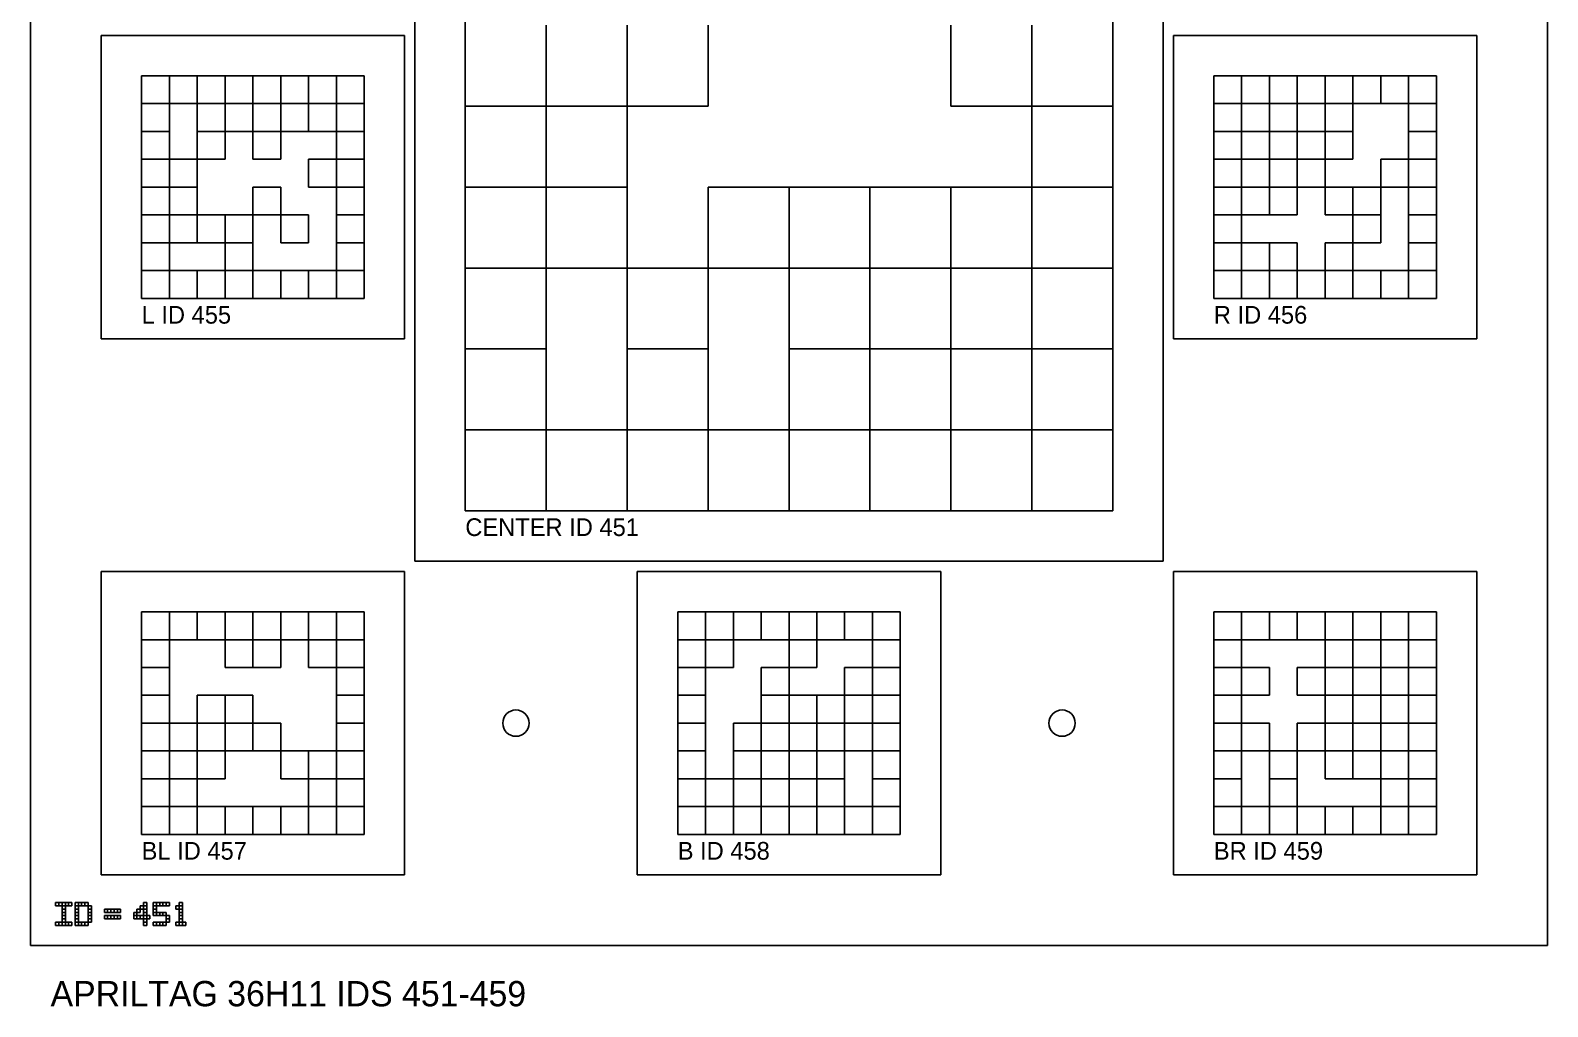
# Model space of a CAD drawing. Extents: x 0 to 1260, y -12 to 1580.
# Drawn here: x 960 to 1260, y -12.1 to 181 of the extents above; entities that cross this region are included whole.
import ezdxf

# ---------------------------------------------------------------- set-up
doc = ezdxf.new("R2010")
doc.units = 0
for name, color, linetype in [('BLACK_POCKET', 7, 'CONTINUOUS'), ('BOARD_TEXT', 7, 'CONTINUOUS'), ('CUT', 7, 'CONTINUOUS'), ('LABEL', 3, 'CONTINUOUS'), ('MOUNT_HOLE', 6, 'CONTINUOUS'), ('QUIET_ZONE', 5, 'CONTINUOUS'), ('TAG_BOUNDARY', 8, 'CONTINUOUS')]:
    doc.layers.add(name, color=color, linetype=linetype)

msp = doc.modelspace()

# ---------------------------------------------------------------- linework, layer by layer
at = {"layer": 'BLACK_POCKET'}
for p, q in [((1046, 182), (1046, 166)), ((1062, 166), (1062, 182)), ((1062, 182), (1062, 166)), ((1078, 166), (1078, 182)), ((1078, 182), (1078, 166)), ((1094, 166), (1094, 182)), ((1142, 182), (1142, 166)), ((1158, 166), (1158, 182)), ((1158, 182), (1158, 166)), ((1174, 166), (1174, 182)), ((987.5, 172), (982, 172)), ((982, 172), (982, 166.5)), ((987.5, 166.5), (987.5, 172)), ((993, 172), (987.5, 172)), ((987.5, 172), (987.5, 166.5)), ((993, 166.5), (993, 172)), ((998.5, 172), (993, 172)), ((993, 172), (993, 166.5)), ((998.5, 166.5), (998.5, 172)), ((1004, 172), (998.5, 172)), ((998.5, 172), (998.5, 166.5)), ((1004, 166.5), (1004, 172)), ((1009.5, 172), (1004, 172)), ((1004, 172), (1004, 166.5)), ((1009.5, 166.5), (1009.5, 172)), ((1015, 172), (1009.5, 172)), ((1009.5, 172), (1009.5, 166.5)), ((1015, 166.5), (1015, 172)), ((1020.5, 172), (1015, 172)), ((1015, 172), (1015, 166.5)), ((1020.5, 166.5), (1020.5, 172)), ((1026, 172), (1020.5, 172)), ((1020.5, 172), (1020.5, 166.5)), ((1026, 166.5), (1026, 172)), ((1199.5, 172), (1194, 172)), ((1194, 172), (1194, 166.5)), ((1199.5, 166.5), (1199.5, 172)), ((1205, 172), (1199.5, 172)), ((1199.5, 172), (1199.5, 166.5)), ((1205, 166.5), (1205, 172)), ((1210.5, 172), (1205, 172)), ((1205, 172), (1205, 166.5)), ((1210.5, 166.5), (1210.5, 172)), ((1216, 172), (1210.5, 172)), ((1210.5, 172), (1210.5, 166.5)), ((1216, 166.5), (1216, 172)), ((1221.5, 172), (1216, 172)), ((1216, 172), (1216, 166.5)), ((1221.5, 166.5), (1221.5, 172)), ((1227, 172), (1221.5, 172)), ((1221.5, 172), (1221.5, 166.5)), ((1227, 166.5), (1227, 172)), ((1232.5, 172), (1227, 172)), ((1227, 172), (1227, 166.5)), ((1232.5, 166.5), (1232.5, 172)), ((1238, 172), (1232.5, 172)), ((1232.5, 172), (1232.5, 166.5)), ((1238, 166.5), (1238, 172)), ((982, 166.5), (987.5, 166.5)), ((987.5, 166.5), (982, 166.5)), ((982, 166.5), (982, 161)), ((987.5, 166.5), (993, 166.5)), ((987.5, 161), (987.5, 166.5)), ((993, 166.5), (998.5, 166.5)), ((998.5, 166.5), (993, 166.5)), ((993, 166.5), (993, 161)), ((998.5, 166.5), (1004, 166.5)), ((998.5, 161), (998.5, 166.5)), ((1004, 166.5), (998.5, 166.5)), ((998.5, 166.5), (998.5, 161)), ((1004, 166.5), (1009.5, 166.5)), ((1004, 161), (1004, 166.5)), ((1009.5, 166.5), (1004, 166.5)), ((1004, 166.5), (1004, 161)), ((1009.5, 166.5), (1015, 166.5)), ((1009.5, 161), (1009.5, 166.5)), ((1015, 166.5), (1009.5, 166.5)), ((1009.5, 166.5), (1009.5, 161)), ((1015, 166.5), (1020.5, 166.5)), ((1015, 161), (1015, 166.5)), ((1020.5, 166.5), (1015, 166.5)), ((1015, 166.5), (1015, 161)), ((1020.5, 166.5), (1026, 166.5)), ((1020.5, 161), (1020.5, 166.5)), ((1026, 166.5), (1020.5, 166.5)), ((1020.5, 166.5), (1020.5, 161)), ((1026, 161), (1026, 166.5)), ((1046, 166), (1062, 166)), ((1062, 166), (1046, 166)), ((1046, 166), (1046, 150)), ((1062, 166), (1078, 166)), ((1062, 150), (1062, 166)), ((1078, 166), (1062, 166)), ((1062, 166), (1062, 150)), ((1078, 166), (1094, 166)), ((1078, 150), (1078, 166)), ((1142, 166), (1158, 166)), ((1158, 166), (1174, 166)), ((1174, 166), (1158, 166)), ((1158, 166), (1158, 150)), ((1174, 150), (1174, 166)), ((1194, 166.5), (1199.5, 166.5)), ((1199.5, 166.5), (1194, 166.5)), ((1194, 166.5), (1194, 161)), ((1199.5, 166.5), (1205, 166.5)), ((1199.5, 161), (1199.5, 166.5)), ((1205, 166.5), (1199.5, 166.5)), ((1199.5, 166.5), (1199.5, 161)), ((1205, 166.5), (1210.5, 166.5)), ((1205, 161), (1205, 166.5)), ((1210.5, 166.5), (1216, 166.5)), ((1216, 166.5), (1210.5, 166.5)), ((1210.5, 166.5), (1210.5, 161)), ((1216, 166.5), (1221.5, 166.5)), ((1216, 161), (1216, 166.5)), ((1221.5, 166.5), (1216, 166.5)), ((1216, 166.5), (1216, 161)), ((1221.5, 166.5), (1227, 166.5)), ((1221.5, 161), (1221.5, 166.5)), ((1227, 166.5), (1232.5, 166.5)), ((1232.5, 166.5), (1238, 166.5)), ((1238, 166.5), (1232.5, 166.5)), ((1232.5, 166.5), (1232.5, 161)), ((1238, 161), (1238, 166.5)), ((982, 161), (987.5, 161)), ((987.5, 161), (982, 161)), ((982, 161), (982, 155.5)), ((987.5, 155.5), (987.5, 161)), ((993, 161), (998.5, 161)), ((998.5, 161), (993, 161)), ((993, 161), (993, 155.5)), ((998.5, 161), (1004, 161)), ((998.5, 155.5), (998.5, 161)), ((1004, 161), (1009.5, 161)), ((1009.5, 161), (1004, 161)), ((1004, 161), (1004, 155.5)), ((1009.5, 161), (1015, 161)), ((1009.5, 155.5), (1009.5, 161)), ((1015, 161), (1020.5, 161)), ((1020.5, 161), (1026, 161)), ((1026, 161), (1020.5, 161)), ((1020.5, 161), (1020.5, 155.5)), ((1026, 155.5), (1026, 161)), ((1194, 161), (1199.5, 161)), ((1199.5, 161), (1194, 161)), ((1194, 161), (1194, 155.5)), ((1199.5, 161), (1205, 161)), ((1199.5, 155.5), (1199.5, 161)), ((1210.5, 161), (1205, 161)), ((1205, 161), (1205, 155.5)), ((1210.5, 161), (1216, 161)), ((1210.5, 155.5), (1210.5, 161)), ((1216, 161), (1221.5, 161)), ((1221.5, 161), (1216, 161)), ((1216, 161), (1216, 155.5)), ((1221.5, 155.5), (1221.5, 161)), ((1232.5, 161), (1238, 161)), ((1238, 161), (1232.5, 161)), ((1232.5, 161), (1232.5, 155.5)), ((1238, 155.5), (1238, 161)), ((982, 155.5), (987.5, 155.5)), ((987.5, 155.5), (982, 155.5)), ((982, 155.5), (982, 150)), ((987.5, 150), (987.5, 155.5)), ((993, 155.5), (987.5, 155.5)), ((987.5, 155.5), (987.5, 150)), ((993, 155.5), (998.5, 155.5)), ((993, 150), (993, 155.5)), ((1004, 155.5), (1009.5, 155.5)), ((1020.5, 155.5), (1015, 155.5)), ((1015, 155.5), (1015, 150)), ((1020.5, 155.5), (1026, 155.5)), ((1020.5, 150), (1020.5, 155.5)), ((1026, 155.5), (1020.5, 155.5)), ((1020.5, 155.5), (1020.5, 150)), ((1026, 150), (1026, 155.5)), ((1194, 155.5), (1199.5, 155.5)), ((1199.5, 155.5), (1194, 155.5)), ((1194, 155.5), (1194, 150)), ((1199.5, 150), (1199.5, 155.5)), ((1205, 155.5), (1199.5, 155.5)), ((1199.5, 155.5), (1199.5, 150)), ((1205, 155.5), (1210.5, 155.5)), ((1205, 150), (1205, 155.5)), ((1210.5, 155.5), (1205, 155.5)), ((1205, 155.5), (1205, 150)), ((1210.5, 150), (1210.5, 155.5)), ((1216, 155.5), (1210.5, 155.5)), ((1210.5, 155.5), (1210.5, 150)), ((1216, 155.5), (1221.5, 155.5)), ((1216, 150), (1216, 155.5)), ((1232.5, 155.5), (1227, 155.5)), ((1227, 155.5), (1227, 150)), ((1232.5, 155.5), (1238, 155.5)), ((1232.5, 150), (1232.5, 155.5)), ((1238, 155.5), (1232.5, 155.5)), ((1232.5, 155.5), (1232.5, 150)), ((1238, 150), (1238, 155.5)), ((982, 150), (987.5, 150)), ((987.5, 150), (982, 150)), ((982, 150), (982, 144.5)), ((987.5, 150), (993, 150)), ((987.5, 144.5), (987.5, 150)), ((993, 150), (987.5, 150)), ((987.5, 150), (987.5, 144.5)), ((993, 144.5), (993, 150)), ((1009.5, 150), (1004, 150)), ((1004, 150), (1004, 144.5)), ((1009.5, 144.5), (1009.5, 150)), ((1015, 150), (1020.5, 150)), ((1020.5, 150), (1026, 150)), ((1026, 150), (1020.5, 150)), ((1020.5, 150), (1020.5, 144.5)), ((1026, 144.5), (1026, 150)), ((1046, 150), (1062, 150)), ((1062, 150), (1046, 150)), ((1046, 150), (1046, 134)), ((1062, 150), (1078, 150)), ((1062, 134), (1062, 150)), ((1078, 150), (1062, 150)), ((1062, 150), (1062, 134)), ((1078, 134), (1078, 150)), ((1110, 150), (1094, 150)), ((1094, 150), (1094, 134)), ((1110, 134), (1110, 150)), ((1126, 150), (1110, 150)), ((1110, 150), (1110, 134)), ((1126, 134), (1126, 150)), ((1142, 150), (1126, 150)), ((1126, 150), (1126, 134)), ((1142, 134), (1142, 150)), ((1158, 150), (1142, 150)), ((1142, 150), (1142, 134)), ((1158, 150), (1174, 150)), ((1158, 134), (1158, 150)), ((1174, 150), (1158, 150)), ((1158, 150), (1158, 134)), ((1174, 134), (1174, 150)), ((1194, 150), (1199.5, 150)), ((1199.5, 150), (1194, 150)), ((1194, 150), (1194, 144.5)), ((1199.5, 150), (1205, 150)), ((1199.5, 144.5), (1199.5, 150)), ((1205, 150), (1199.5, 150)), ((1199.5, 150), (1199.5, 144.5)), ((1205, 150), (1210.5, 150)), ((1205, 144.5), (1205, 150)), ((1210.5, 150), (1205, 150)), ((1205, 150), (1205, 144.5)), ((1210.5, 150), (1216, 150)), ((1210.5, 144.5), (1210.5, 150)), ((1221.5, 150), (1216, 150)), ((1216, 150), (1216, 144.5)), ((1221.5, 144.5), (1221.5, 150)), ((1227, 150), (1221.5, 150)), ((1221.5, 150), (1221.5, 144.5)), ((1227, 150), (1232.5, 150)), ((1227, 144.5), (1227, 150)), ((1232.5, 150), (1238, 150)), ((1238, 150), (1232.5, 150)), ((1232.5, 150), (1232.5, 144.5)), ((1238, 144.5), (1238, 150)), ((982, 144.5), (987.5, 144.5)), ((987.5, 144.5), (982, 144.5)), ((982, 144.5), (982, 139)), ((987.5, 144.5), (993, 144.5)), ((987.5, 139), (987.5, 144.5)), ((993, 144.5), (987.5, 144.5)), ((987.5, 144.5), (987.5, 139)), ((993, 139), (993, 144.5)), ((998.5, 144.5), (993, 144.5)), ((993, 144.5), (993, 139)), ((998.5, 139), (998.5, 144.5)), ((1004, 144.5), (998.5, 144.5)), ((998.5, 144.5), (998.5, 139)), ((1004, 144.5), (1009.5, 144.5)), ((1004, 139), (1004, 144.5)), ((1015, 144.5), (1009.5, 144.5)), ((1009.5, 144.5), (1009.5, 139)), ((1015, 139), (1015, 144.5)), ((1020.5, 144.5), (1026, 144.5)), ((1026, 144.5), (1020.5, 144.5)), ((1020.5, 144.5), (1020.5, 139)), ((1026, 139), (1026, 144.5)), ((1194, 144.5), (1199.5, 144.5)), ((1199.5, 144.5), (1194, 144.5)), ((1194, 144.5), (1194, 139)), ((1199.5, 144.5), (1205, 144.5)), ((1199.5, 139), (1199.5, 144.5)), ((1205, 144.5), (1210.5, 144.5)), ((1216, 144.5), (1221.5, 144.5)), ((1221.5, 144.5), (1227, 144.5)), ((1227, 144.5), (1221.5, 144.5)), ((1221.5, 144.5), (1221.5, 139)), ((1227, 139), (1227, 144.5)), ((1232.5, 144.5), (1238, 144.5)), ((1238, 144.5), (1232.5, 144.5)), ((1232.5, 144.5), (1232.5, 139)), ((1238, 139), (1238, 144.5)), ((982, 139), (987.5, 139)), ((987.5, 139), (982, 139)), ((982, 139), (982, 133.5)), ((987.5, 139), (993, 139)), ((987.5, 133.5), (987.5, 139)), ((993, 139), (998.5, 139)), ((998.5, 139), (1004, 139)), ((1004, 139), (998.5, 139)), ((998.5, 139), (998.5, 133.5)), ((1004, 133.5), (1004, 139)), ((1009.5, 139), (1015, 139)), ((1020.5, 139), (1026, 139)), ((1026, 139), (1020.5, 139)), ((1020.5, 139), (1020.5, 133.5)), ((1026, 133.5), (1026, 139)), ((1194, 139), (1199.5, 139)), ((1199.5, 139), (1194, 139)), ((1194, 139), (1194, 133.5)), ((1199.5, 133.5), (1199.5, 139)), ((1205, 139), (1199.5, 139)), ((1199.5, 139), (1199.5, 133.5)), ((1205, 133.5), (1205, 139)), ((1210.5, 139), (1205, 139)), ((1205, 139), (1205, 133.5)), ((1210.5, 133.5), (1210.5, 139)), ((1221.5, 139), (1216, 139)), ((1216, 139), (1216, 133.5)), ((1221.5, 139), (1227, 139)), ((1221.5, 133.5), (1221.5, 139)), ((1232.5, 139), (1238, 139)), ((1238, 139), (1232.5, 139)), ((1232.5, 139), (1232.5, 133.5)), ((1238, 133.5), (1238, 139)), ((982, 133.5), (987.5, 133.5)), ((987.5, 133.5), (982, 133.5)), ((982, 133.5), (982, 128)), ((987.5, 128), (987.5, 133.5)), ((993, 133.5), (987.5, 133.5)), ((987.5, 133.5), (987.5, 128)), ((993, 128), (993, 133.5)), ((998.5, 133.5), (993, 133.5)), ((993, 133.5), (993, 128)), ((998.5, 133.5), (1004, 133.5)), ((998.5, 128), (998.5, 133.5)), ((1004, 133.5), (998.5, 133.5)), ((998.5, 133.5), (998.5, 128)), ((1004, 128), (1004, 133.5)), ((1009.5, 133.5), (1004, 133.5)), ((1004, 133.5), (1004, 128)), ((1009.5, 128), (1009.5, 133.5)), ((1015, 133.5), (1009.5, 133.5)), ((1009.5, 133.5), (1009.5, 128)), ((1015, 128), (1015, 133.5)), ((1020.5, 133.5), (1015, 133.5)), ((1015, 133.5), (1015, 128)), ((1020.5, 133.5), (1026, 133.5)), ((1020.5, 128), (1020.5, 133.5)), ((1026, 133.5), (1020.5, 133.5)), ((1020.5, 133.5), (1020.5, 128)), ((1026, 128), (1026, 133.5)), ((1046, 134), (1062, 134)), ((1062, 134), (1046, 134)), ((1046, 134), (1046, 118)), ((1062, 134), (1078, 134)), ((1062, 118), (1062, 134)), ((1094, 134), (1078, 134)), ((1078, 134), (1078, 118)), ((1094, 134), (1110, 134)), ((1094, 118), (1094, 134)), ((1110, 134), (1126, 134)), ((1126, 134), (1110, 134)), ((1110, 134), (1110, 118)), ((1126, 134), (1142, 134)), ((1126, 118), (1126, 134)), ((1142, 134), (1158, 134)), ((1158, 134), (1142, 134)), ((1142, 134), (1142, 118)), ((1158, 134), (1174, 134)), ((1158, 118), (1158, 134)), ((1174, 134), (1158, 134)), ((1158, 134), (1158, 118)), ((1174, 118), (1174, 134)), ((1194, 133.5), (1199.5, 133.5)), ((1199.5, 133.5), (1194, 133.5)), ((1194, 133.5), (1194, 128)), ((1199.5, 133.5), (1205, 133.5)), ((1199.5, 128), (1199.5, 133.5)), ((1205, 133.5), (1199.5, 133.5)), ((1199.5, 133.5), (1199.5, 128)), ((1205, 133.5), (1210.5, 133.5)), ((1205, 128), (1205, 133.5)), ((1210.5, 133.5), (1205, 133.5)), ((1205, 133.5), (1205, 128)), ((1210.5, 128), (1210.5, 133.5)), ((1216, 133.5), (1210.5, 133.5)), ((1210.5, 133.5), (1210.5, 128)), ((1216, 133.5), (1221.5, 133.5)), ((1216, 128), (1216, 133.5)), ((1221.5, 133.5), (1216, 133.5)), ((1216, 133.5), (1216, 128)), ((1221.5, 128), (1221.5, 133.5)), ((1227, 133.5), (1221.5, 133.5)), ((1221.5, 133.5), (1221.5, 128)), ((1227, 128), (1227, 133.5)), ((1232.5, 133.5), (1227, 133.5)), ((1227, 133.5), (1227, 128)), ((1232.5, 133.5), (1238, 133.5)), ((1232.5, 128), (1232.5, 133.5)), ((1238, 133.5), (1232.5, 133.5)), ((1232.5, 133.5), (1232.5, 128)), ((1238, 128), (1238, 133.5)), ((982, 128), (987.5, 128)), ((987.5, 128), (993, 128)), ((993, 128), (998.5, 128)), ((998.5, 128), (1004, 128)), ((1004, 128), (1009.5, 128)), ((1009.5, 128), (1015, 128)), ((1015, 128), (1020.5, 128)), ((1020.5, 128), (1026, 128)), ((1194, 128), (1199.5, 128)), ((1199.5, 128), (1205, 128)), ((1205, 128), (1210.5, 128)), ((1210.5, 128), (1216, 128)), ((1216, 128), (1221.5, 128)), ((1221.5, 128), (1227, 128)), ((1227, 128), (1232.5, 128)), ((1232.5, 128), (1238, 128)), ((1046, 118), (1062, 118)), ((1062, 118), (1046, 118)), ((1046, 118), (1046, 102)), ((1062, 102), (1062, 118)), ((1078, 118), (1094, 118)), ((1094, 118), (1078, 118)), ((1078, 118), (1078, 102)), ((1094, 102), (1094, 118)), ((1110, 118), (1126, 118)), ((1126, 118), (1110, 118)), ((1110, 118), (1110, 102)), ((1126, 102), (1126, 118)), ((1142, 118), (1126, 118)), ((1126, 118), (1126, 102)), ((1142, 118), (1158, 118)), ((1142, 102), (1142, 118)), ((1158, 118), (1174, 118)), ((1174, 118), (1158, 118)), ((1158, 118), (1158, 102)), ((1174, 102), (1174, 118)), ((1046, 102), (1062, 102)), ((1062, 102), (1046, 102)), ((1046, 102), (1046, 86)), ((1062, 86), (1062, 102)), ((1078, 102), (1062, 102)), ((1062, 102), (1062, 86)), ((1078, 102), (1094, 102)), ((1078, 86), (1078, 102)), ((1094, 102), (1078, 102)), ((1078, 102), (1078, 86)), ((1094, 86), (1094, 102)), ((1110, 102), (1094, 102)), ((1094, 102), (1094, 86)), ((1110, 102), (1126, 102)), ((1110, 86), (1110, 102)), ((1126, 102), (1110, 102)), ((1110, 102), (1110, 86)), ((1126, 102), (1142, 102)), ((1126, 86), (1126, 102)), ((1142, 102), (1126, 102)), ((1126, 102), (1126, 86)), ((1142, 86), (1142, 102)), ((1158, 102), (1142, 102)), ((1142, 102), (1142, 86)), ((1158, 102), (1174, 102)), ((1158, 86), (1158, 102)), ((1174, 102), (1158, 102)), ((1158, 102), (1158, 86)), ((1174, 86), (1174, 102)), ((1046, 86), (1062, 86)), ((1062, 86), (1078, 86)), ((1078, 86), (1094, 86)), ((1094, 86), (1110, 86)), ((1110, 86), (1126, 86)), ((1126, 86), (1142, 86)), ((1142, 86), (1158, 86)), ((1158, 86), (1174, 86)), ((987.5, 66), (982, 66)), ((982, 66), (982, 60.5)), ((987.5, 60.5), (987.5, 66)), ((993, 66), (987.5, 66)), ((987.5, 66), (987.5, 60.5)), ((993, 60.5), (993, 66)), ((998.5, 66), (993, 66)), ((993, 66), (993, 60.5)), ((998.5, 60.5), (998.5, 66)), ((1004, 66), (998.5, 66)), ((998.5, 66), (998.5, 60.5)), ((1004, 60.5), (1004, 66)), ((1009.5, 66), (1004, 66)), ((1004, 66), (1004, 60.5)), ((1009.5, 60.5), (1009.5, 66)), ((1015, 66), (1009.5, 66)), ((1009.5, 66), (1009.5, 60.5)), ((1015, 60.5), (1015, 66)), ((1020.5, 66), (1015, 66)), ((1015, 66), (1015, 60.5)), ((1020.5, 60.5), (1020.5, 66)), ((1026, 66), (1020.5, 66)), ((1020.5, 66), (1020.5, 60.5)), ((1026, 60.5), (1026, 66)), ((1093.5, 66), (1088, 66)), ((1088, 66), (1088, 60.5)), ((1093.5, 60.5), (1093.5, 66)), ((1099, 66), (1093.5, 66)), ((1093.5, 66), (1093.5, 60.5)), ((1099, 60.5), (1099, 66)), ((1104.5, 66), (1099, 66)), ((1099, 66), (1099, 60.5)), ((1104.5, 60.5), (1104.5, 66)), ((1110, 66), (1104.5, 66)), ((1104.5, 66), (1104.5, 60.5)), ((1110, 60.5), (1110, 66)), ((1115.5, 66), (1110, 66)), ((1110, 66), (1110, 60.5)), ((1115.5, 60.5), (1115.5, 66)), ((1121, 66), (1115.5, 66)), ((1115.5, 66), (1115.5, 60.5)), ((1121, 60.5), (1121, 66)), ((1126.5, 66), (1121, 66)), ((1121, 66), (1121, 60.5)), ((1126.5, 60.5), (1126.5, 66)), ((1132, 66), (1126.5, 66)), ((1126.5, 66), (1126.5, 60.5)), ((1132, 60.5), (1132, 66)), ((1199.5, 66), (1194, 66)), ((1194, 66), (1194, 60.5)), ((1199.5, 60.5), (1199.5, 66)), ((1205, 66), (1199.5, 66)), ((1199.5, 66), (1199.5, 60.5)), ((1205, 60.5), (1205, 66)), ((1210.5, 66), (1205, 66)), ((1205, 66), (1205, 60.5)), ((1210.5, 60.5), (1210.5, 66)), ((1216, 66), (1210.5, 66)), ((1210.5, 66), (1210.5, 60.5)), ((1216, 60.5), (1216, 66)), ((1221.5, 66), (1216, 66)), ((1216, 66), (1216, 60.5)), ((1221.5, 60.5), (1221.5, 66)), ((1227, 66), (1221.5, 66)), ((1221.5, 66), (1221.5, 60.5)), ((1227, 60.5), (1227, 66)), ((1232.5, 66), (1227, 66)), ((1227, 66), (1227, 60.5)), ((1232.5, 60.5), (1232.5, 66)), ((1238, 66), (1232.5, 66)), ((1232.5, 66), (1232.5, 60.5)), ((1238, 60.5), (1238, 66)), ((982, 60.5), (987.5, 60.5)), ((987.5, 60.5), (982, 60.5)), ((982, 60.5), (982, 55)), ((987.5, 60.5), (993, 60.5)), ((987.5, 55), (987.5, 60.5)), ((993, 60.5), (998.5, 60.5)), ((998.5, 60.5), (1004, 60.5)), ((1004, 60.5), (998.5, 60.5)), ((998.5, 60.5), (998.5, 55)), ((1004, 60.5), (1009.5, 60.5)), ((1004, 55), (1004, 60.5)), ((1009.5, 60.5), (1004, 60.5)), ((1004, 60.5), (1004, 55)), ((1009.5, 60.5), (1015, 60.5)), ((1009.5, 55), (1009.5, 60.5)), ((1015, 60.5), (1020.5, 60.5)), ((1020.5, 60.5), (1015, 60.5)), ((1015, 60.5), (1015, 55)), ((1020.5, 60.5), (1026, 60.5)), ((1020.5, 55), (1020.5, 60.5)), ((1026, 60.5), (1020.5, 60.5)), ((1020.5, 60.5), (1020.5, 55)), ((1026, 55), (1026, 60.5)), ((1088, 60.5), (1093.5, 60.5)), ((1093.5, 60.5), (1088, 60.5)), ((1088, 60.5), (1088, 55)), ((1093.5, 60.5), (1099, 60.5)), ((1093.5, 55), (1093.5, 60.5)), ((1099, 60.5), (1093.5, 60.5)), ((1093.5, 60.5), (1093.5, 55)), ((1099, 60.5), (1104.5, 60.5)), ((1099, 55), (1099, 60.5)), ((1104.5, 60.5), (1110, 60.5)), ((1110, 60.5), (1115.5, 60.5)), ((1115.5, 60.5), (1110, 60.5)), ((1110, 60.5), (1110, 55)), ((1115.5, 60.5), (1121, 60.5)), ((1115.5, 55), (1115.5, 60.5)), ((1121, 60.5), (1126.5, 60.5)), ((1126.5, 60.5), (1132, 60.5)), ((1132, 60.5), (1126.5, 60.5)), ((1126.5, 60.5), (1126.5, 55)), ((1132, 55), (1132, 60.5)), ((1194, 60.5), (1199.5, 60.5)), ((1199.5, 60.5), (1194, 60.5)), ((1194, 60.5), (1194, 55)), ((1199.5, 60.5), (1205, 60.5)), ((1199.5, 55), (1199.5, 60.5)), ((1205, 60.5), (1210.5, 60.5)), ((1210.5, 60.5), (1216, 60.5)), ((1216, 60.5), (1221.5, 60.5)), ((1221.5, 60.5), (1216, 60.5)), ((1216, 60.5), (1216, 55)), ((1221.5, 60.5), (1227, 60.5)), ((1221.5, 55), (1221.5, 60.5)), ((1227, 60.5), (1221.5, 60.5)), ((1221.5, 60.5), (1221.5, 55)), ((1227, 60.5), (1232.5, 60.5)), ((1227, 55), (1227, 60.5)), ((1232.5, 60.5), (1238, 60.5)), ((1238, 60.5), (1232.5, 60.5)), ((1232.5, 60.5), (1232.5, 55)), ((1238, 55), (1238, 60.5)), ((982, 55), (987.5, 55)), ((987.5, 55), (982, 55)), ((982, 55), (982, 49.5)), ((987.5, 49.5), (987.5, 55)), ((998.5, 55), (1004, 55)), ((1004, 55), (1009.5, 55)), ((1015, 55), (1020.5, 55)), ((1020.5, 55), (1026, 55)), ((1026, 55), (1020.5, 55)), ((1020.5, 55), (1020.5, 49.5)), ((1026, 49.5), (1026, 55)), ((1088, 55), (1093.5, 55)), ((1093.5, 55), (1088, 55)), ((1088, 55), (1088, 49.5)), ((1093.5, 55), (1099, 55)), ((1093.5, 49.5), (1093.5, 55)), ((1110, 55), (1104.5, 55)), ((1104.5, 55), (1104.5, 49.5)), ((1110, 55), (1115.5, 55)), ((1110, 49.5), (1110, 55)), ((1126.5, 55), (1121, 55)), ((1121, 55), (1121, 49.5)), ((1126.5, 55), (1132, 55)), ((1126.5, 49.5), (1126.5, 55)), ((1132, 55), (1126.5, 55)), ((1126.5, 55), (1126.5, 49.5)), ((1132, 49.5), (1132, 55)), ((1194, 55), (1199.5, 55)), ((1199.5, 55), (1194, 55)), ((1194, 55), (1194, 49.5)), ((1199.5, 49.5), (1199.5, 55)), ((1205, 55), (1199.5, 55)), ((1199.5, 55), (1199.5, 49.5)), ((1205, 49.5), (1205, 55)), ((1216, 55), (1210.5, 55)), ((1210.5, 55), (1210.5, 49.5)), ((1216, 55), (1221.5, 55)), ((1216, 49.5), (1216, 55)), ((1221.5, 55), (1227, 55)), ((1227, 55), (1221.5, 55)), ((1221.5, 55), (1221.5, 49.5)), ((1227, 49.5), (1227, 55)), ((1232.5, 55), (1227, 55)), ((1227, 55), (1227, 49.5)), ((1232.5, 55), (1238, 55)), ((1232.5, 49.5), (1232.5, 55)), ((1238, 55), (1232.5, 55)), ((1232.5, 55), (1232.5, 49.5)), ((1238, 49.5), (1238, 55)), ((982, 49.5), (987.5, 49.5)), ((987.5, 49.5), (982, 49.5)), ((982, 49.5), (982, 44)), ((987.5, 44), (987.5, 49.5)), ((998.5, 49.5), (993, 49.5)), ((993, 49.5), (993, 44)), ((998.5, 44), (998.5, 49.5)), ((1004, 49.5), (998.5, 49.5)), ((998.5, 49.5), (998.5, 44)), ((1004, 44), (1004, 49.5)), ((1020.5, 49.5), (1026, 49.5)), ((1026, 49.5), (1020.5, 49.5)), ((1020.5, 49.5), (1020.5, 44)), ((1026, 44), (1026, 49.5)), ((1088, 49.5), (1093.5, 49.5)), ((1093.5, 49.5), (1088, 49.5)), ((1088, 49.5), (1088, 44)), ((1093.5, 44), (1093.5, 49.5)), ((1104.5, 49.5), (1110, 49.5)), ((1110, 49.5), (1104.5, 49.5)), ((1104.5, 49.5), (1104.5, 44)), ((1110, 44), (1110, 49.5)), ((1115.5, 49.5), (1110, 49.5)), ((1110, 49.5), (1110, 44)), ((1115.5, 44), (1115.5, 49.5)), ((1121, 49.5), (1115.5, 49.5)), ((1115.5, 49.5), (1115.5, 44)), ((1121, 49.5), (1126.5, 49.5)), ((1121, 44), (1121, 49.5)), ((1126.5, 49.5), (1132, 49.5)), ((1132, 49.5), (1126.5, 49.5)), ((1126.5, 49.5), (1126.5, 44)), ((1132, 44), (1132, 49.5)), ((1194, 49.5), (1199.5, 49.5)), ((1199.5, 49.5), (1194, 49.5)), ((1194, 49.5), (1194, 44)), ((1199.5, 49.5), (1205, 49.5)), ((1199.5, 44), (1199.5, 49.5)), ((1210.5, 49.5), (1216, 49.5)), ((1221.5, 49.5), (1216, 49.5)), ((1216, 49.5), (1216, 44)), ((1221.5, 49.5), (1227, 49.5)), ((1221.5, 44), (1221.5, 49.5)), ((1227, 49.5), (1221.5, 49.5)), ((1221.5, 49.5), (1221.5, 44)), ((1227, 49.5), (1232.5, 49.5)), ((1227, 44), (1227, 49.5)), ((1232.5, 49.5), (1238, 49.5)), ((1238, 49.5), (1232.5, 49.5)), ((1232.5, 49.5), (1232.5, 44)), ((1238, 44), (1238, 49.5)), ((982, 44), (987.5, 44)), ((987.5, 44), (982, 44)), ((982, 44), (982, 38.5)), ((987.5, 38.5), (987.5, 44)), ((993, 44), (987.5, 44)), ((987.5, 44), (987.5, 38.5)), ((993, 44), (998.5, 44)), ((993, 38.5), (993, 44)), ((998.5, 44), (993, 44)), ((993, 44), (993, 38.5)), ((998.5, 44), (1004, 44)), ((998.5, 38.5), (998.5, 44)), ((1004, 44), (998.5, 44)), ((998.5, 44), (998.5, 38.5)), ((1004, 38.5), (1004, 44)), ((1009.5, 44), (1004, 44)), ((1004, 44), (1004, 38.5)), ((1009.5, 38.5), (1009.5, 44)), ((1020.5, 44), (1026, 44)), ((1026, 44), (1020.5, 44)), ((1020.5, 44), (1020.5, 38.5)), ((1026, 38.5), (1026, 44)), ((1088, 44), (1093.5, 44)), ((1093.5, 44), (1088, 44)), ((1088, 44), (1088, 38.5)), ((1093.5, 38.5), (1093.5, 44)), ((1104.5, 44), (1099, 44)), ((1099, 44), (1099, 38.5)), ((1104.5, 44), (1110, 44)), ((1104.5, 38.5), (1104.5, 44)), ((1110, 44), (1104.5, 44)), ((1104.5, 44), (1104.5, 38.5)), ((1110, 44), (1115.5, 44)), ((1110, 38.5), (1110, 44)), ((1115.5, 44), (1121, 44)), ((1121, 44), (1115.5, 44)), ((1115.5, 44), (1115.5, 38.5)), ((1121, 38.5), (1121, 44)), ((1126.5, 44), (1121, 44)), ((1121, 44), (1121, 38.5)), ((1126.5, 44), (1132, 44)), ((1126.5, 38.5), (1126.5, 44)), ((1132, 44), (1126.5, 44)), ((1126.5, 44), (1126.5, 38.5)), ((1132, 38.5), (1132, 44)), ((1194, 44), (1199.5, 44)), ((1199.5, 44), (1194, 44)), ((1194, 44), (1194, 38.5)), ((1199.5, 38.5), (1199.5, 44)), ((1205, 44), (1199.5, 44)), ((1199.5, 44), (1199.5, 38.5)), ((1205, 38.5), (1205, 44)), ((1216, 44), (1210.5, 44)), ((1210.5, 44), (1210.5, 38.5)), ((1216, 44), (1221.5, 44)), ((1216, 38.5), (1216, 44)), ((1221.5, 44), (1216, 44)), ((1216, 44), (1216, 38.5)), ((1221.5, 44), (1227, 44)), ((1221.5, 38.5), (1221.5, 44)), ((1227, 44), (1221.5, 44)), ((1221.5, 44), (1221.5, 38.5)), ((1227, 38.5), (1227, 44)), ((1232.5, 44), (1227, 44)), ((1227, 44), (1227, 38.5)), ((1232.5, 44), (1238, 44)), ((1232.5, 38.5), (1232.5, 44)), ((1238, 44), (1232.5, 44)), ((1232.5, 44), (1232.5, 38.5)), ((1238, 38.5), (1238, 44)), ((982, 38.5), (987.5, 38.5)), ((987.5, 38.5), (982, 38.5)), ((982, 38.5), (982, 33)), ((987.5, 38.5), (993, 38.5)), ((987.5, 33), (987.5, 38.5)), ((993, 38.5), (998.5, 38.5)), ((998.5, 38.5), (993, 38.5)), ((993, 38.5), (993, 33)), ((998.5, 38.5), (1004, 38.5)), ((998.5, 33), (998.5, 38.5)), ((1004, 38.5), (1009.5, 38.5)), ((1015, 38.5), (1009.5, 38.5)), ((1009.5, 38.5), (1009.5, 33)), ((1015, 33), (1015, 38.5)), ((1020.5, 38.5), (1015, 38.5)), ((1015, 38.5), (1015, 33)), ((1020.5, 38.5), (1026, 38.5)), ((1020.5, 33), (1020.5, 38.5)), ((1026, 38.5), (1020.5, 38.5)), ((1020.5, 38.5), (1020.5, 33)), ((1026, 33), (1026, 38.5)), ((1088, 38.5), (1093.5, 38.5)), ((1093.5, 38.5), (1088, 38.5)), ((1088, 38.5), (1088, 33)), ((1093.5, 33), (1093.5, 38.5)), ((1099, 38.5), (1104.5, 38.5)), ((1104.5, 38.5), (1099, 38.5)), ((1099, 38.5), (1099, 33)), ((1104.5, 38.5), (1110, 38.5)), ((1104.5, 33), (1104.5, 38.5)), ((1110, 38.5), (1104.5, 38.5)), ((1104.5, 38.5), (1104.5, 33)), ((1110, 33), (1110, 38.5)), ((1115.5, 38.5), (1110, 38.5)), ((1110, 38.5), (1110, 33)), ((1115.5, 38.5), (1121, 38.5)), ((1115.5, 33), (1115.5, 38.5)), ((1121, 38.5), (1115.5, 38.5)), ((1115.5, 38.5), (1115.5, 33)), ((1121, 38.5), (1126.5, 38.5)), ((1121, 33), (1121, 38.5)), ((1126.5, 38.5), (1132, 38.5)), ((1132, 38.5), (1126.5, 38.5)), ((1126.5, 38.5), (1126.5, 33)), ((1132, 33), (1132, 38.5)), ((1194, 38.5), (1199.5, 38.5)), ((1199.5, 38.5), (1194, 38.5)), ((1194, 38.5), (1194, 33)), ((1199.5, 38.5), (1205, 38.5)), ((1199.5, 33), (1199.5, 38.5)), ((1210.5, 38.5), (1205, 38.5)), ((1205, 38.5), (1205, 33)), ((1210.5, 38.5), (1216, 38.5)), ((1210.5, 33), (1210.5, 38.5)), ((1216, 38.5), (1221.5, 38.5)), ((1221.5, 38.5), (1216, 38.5)), ((1216, 38.5), (1216, 33)), ((1221.5, 38.5), (1227, 38.5)), ((1221.5, 33), (1221.5, 38.5)), ((1227, 38.5), (1221.5, 38.5)), ((1221.5, 38.5), (1221.5, 33)), ((1227, 38.5), (1232.5, 38.5)), ((1227, 33), (1227, 38.5)), ((1232.5, 38.5), (1227, 38.5)), ((1227, 38.5), (1227, 33)), ((1232.5, 38.5), (1238, 38.5)), ((1232.5, 33), (1232.5, 38.5)), ((1238, 38.5), (1232.5, 38.5)), ((1232.5, 38.5), (1232.5, 33)), ((1238, 33), (1238, 38.5)), ((982, 33), (987.5, 33)), ((987.5, 33), (982, 33)), ((982, 33), (982, 27.5)), ((987.5, 27.5), (987.5, 33)), ((993, 33), (987.5, 33)), ((987.5, 33), (987.5, 27.5)), ((993, 33), (998.5, 33)), ((993, 27.5), (993, 33)), ((1009.5, 33), (1015, 33)), ((1015, 33), (1020.5, 33)), ((1020.5, 33), (1015, 33)), ((1015, 33), (1015, 27.5)), ((1020.5, 33), (1026, 33)), ((1020.5, 27.5), (1020.5, 33)), ((1026, 33), (1020.5, 33)), ((1020.5, 33), (1020.5, 27.5)), ((1026, 27.5), (1026, 33)), ((1088, 33), (1093.5, 33)), ((1093.5, 33), (1088, 33)), ((1088, 33), (1088, 27.5)), ((1093.5, 27.5), (1093.5, 33)), ((1099, 33), (1093.5, 33)), ((1093.5, 33), (1093.5, 27.5)), ((1099, 33), (1104.5, 33)), ((1099, 27.5), (1099, 33)), ((1104.5, 33), (1099, 33)), ((1099, 33), (1099, 27.5)), ((1104.5, 33), (1110, 33)), ((1104.5, 27.5), (1104.5, 33)), ((1110, 33), (1104.5, 33)), ((1104.5, 33), (1104.5, 27.5)), ((1110, 33), (1115.5, 33)), ((1110, 27.5), (1110, 33)), ((1115.5, 33), (1110, 33)), ((1110, 33), (1110, 27.5)), ((1115.5, 33), (1121, 33)), ((1115.5, 27.5), (1115.5, 33)), ((1121, 33), (1115.5, 33)), ((1115.5, 33), (1115.5, 27.5)), ((1121, 27.5), (1121, 33)), ((1126.5, 33), (1132, 33)), ((1132, 33), (1126.5, 33)), ((1126.5, 33), (1126.5, 27.5)), ((1132, 27.5), (1132, 33)), ((1194, 33), (1199.5, 33)), ((1199.5, 33), (1194, 33)), ((1194, 33), (1194, 27.5)), ((1199.5, 27.5), (1199.5, 33)), ((1205, 33), (1210.5, 33)), ((1210.5, 33), (1205, 33)), ((1205, 33), (1205, 27.5)), ((1210.5, 27.5), (1210.5, 33)), ((1216, 33), (1221.5, 33)), ((1221.5, 33), (1227, 33)), ((1227, 33), (1232.5, 33)), ((1232.5, 33), (1227, 33)), ((1227, 33), (1227, 27.5)), ((1232.5, 33), (1238, 33)), ((1232.5, 27.5), (1232.5, 33)), ((1238, 33), (1232.5, 33)), ((1232.5, 33), (1232.5, 27.5)), ((1238, 27.5), (1238, 33)), ((982, 27.5), (987.5, 27.5)), ((987.5, 27.5), (982, 27.5)), ((982, 27.5), (982, 22)), ((987.5, 27.5), (993, 27.5)), ((987.5, 22), (987.5, 27.5)), ((993, 27.5), (987.5, 27.5)), ((987.5, 27.5), (987.5, 22)), ((993, 22), (993, 27.5)), ((998.5, 27.5), (993, 27.5)), ((993, 27.5), (993, 22)), ((998.5, 22), (998.5, 27.5)), ((1004, 27.5), (998.5, 27.5)), ((998.5, 27.5), (998.5, 22)), ((1004, 22), (1004, 27.5)), ((1009.5, 27.5), (1004, 27.5)), ((1004, 27.5), (1004, 22)), ((1009.5, 22), (1009.5, 27.5)), ((1015, 27.5), (1009.5, 27.5)), ((1009.5, 27.5), (1009.5, 22)), ((1015, 27.5), (1020.5, 27.5)), ((1015, 22), (1015, 27.5)), ((1020.5, 27.5), (1015, 27.5)), ((1015, 27.5), (1015, 22)), ((1020.5, 27.5), (1026, 27.5)), ((1020.5, 22), (1020.5, 27.5)), ((1026, 27.5), (1020.5, 27.5)), ((1020.5, 27.5), (1020.5, 22)), ((1026, 22), (1026, 27.5)), ((1088, 27.5), (1093.5, 27.5)), ((1093.5, 27.5), (1088, 27.5)), ((1088, 27.5), (1088, 22)), ((1093.5, 27.5), (1099, 27.5)), ((1093.5, 22), (1093.5, 27.5)), ((1099, 27.5), (1093.5, 27.5)), ((1093.5, 27.5), (1093.5, 22)), ((1099, 27.5), (1104.5, 27.5)), ((1099, 22), (1099, 27.5)), ((1104.5, 27.5), (1099, 27.5)), ((1099, 27.5), (1099, 22)), ((1104.5, 27.5), (1110, 27.5)), ((1104.5, 22), (1104.5, 27.5)), ((1110, 27.5), (1104.5, 27.5)), ((1104.5, 27.5), (1104.5, 22)), ((1110, 27.5), (1115.5, 27.5)), ((1110, 22), (1110, 27.5)), ((1115.5, 27.5), (1110, 27.5)), ((1110, 27.5), (1110, 22)), ((1115.5, 27.5), (1121, 27.5)), ((1115.5, 22), (1115.5, 27.5)), ((1121, 27.5), (1115.5, 27.5)), ((1115.5, 27.5), (1115.5, 22)), ((1121, 22), (1121, 27.5)), ((1126.5, 27.5), (1121, 27.5)), ((1121, 27.5), (1121, 22)), ((1126.5, 27.5), (1132, 27.5)), ((1126.5, 22), (1126.5, 27.5)), ((1132, 27.5), (1126.5, 27.5)), ((1126.5, 27.5), (1126.5, 22)), ((1132, 22), (1132, 27.5)), ((1194, 27.5), (1199.5, 27.5)), ((1199.5, 27.5), (1194, 27.5)), ((1194, 27.5), (1194, 22)), ((1199.5, 22), (1199.5, 27.5)), ((1205, 27.5), (1199.5, 27.5)), ((1199.5, 27.5), (1199.5, 22)), ((1205, 27.5), (1210.5, 27.5)), ((1205, 22), (1205, 27.5)), ((1210.5, 27.5), (1205, 27.5)), ((1205, 27.5), (1205, 22)), ((1210.5, 22), (1210.5, 27.5)), ((1216, 27.5), (1210.5, 27.5)), ((1210.5, 27.5), (1210.5, 22)), ((1216, 22), (1216, 27.5)), ((1221.5, 27.5), (1216, 27.5)), ((1216, 27.5), (1216, 22)), ((1221.5, 22), (1221.5, 27.5)), ((1227, 27.5), (1221.5, 27.5)), ((1221.5, 27.5), (1221.5, 22)), ((1227, 27.5), (1232.5, 27.5)), ((1227, 22), (1227, 27.5)), ((1232.5, 27.5), (1227, 27.5)), ((1227, 27.5), (1227, 22)), ((1232.5, 27.5), (1238, 27.5)), ((1232.5, 22), (1232.5, 27.5)), ((1238, 27.5), (1232.5, 27.5)), ((1232.5, 27.5), (1232.5, 22)), ((1238, 22), (1238, 27.5)), ((982, 22), (987.5, 22)), ((987.5, 22), (993, 22)), ((993, 22), (998.5, 22)), ((998.5, 22), (1004, 22)), ((1004, 22), (1009.5, 22)), ((1009.5, 22), (1015, 22)), ((1015, 22), (1020.5, 22)), ((1020.5, 22), (1026, 22)), ((1088, 22), (1093.5, 22)), ((1093.5, 22), (1099, 22)), ((1099, 22), (1104.5, 22)), ((1104.5, 22), (1110, 22)), ((1110, 22), (1115.5, 22)), ((1115.5, 22), (1121, 22)), ((1121, 22), (1126.5, 22)), ((1126.5, 22), (1132, 22)), ((1194, 22), (1199.5, 22)), ((1199.5, 22), (1205, 22)), ((1205, 22), (1210.5, 22)), ((1210.5, 22), (1216, 22)), ((1216, 22), (1221.5, 22)), ((1221.5, 22), (1227, 22)), ((1227, 22), (1232.5, 22)), ((1232.5, 22), (1238, 22))]:
    msp.add_line(p, q, dxfattribs=at)
at = {"layer": 'BOARD_TEXT'}
for p, q in [((965.642857, 8.5), (965, 8.5)), ((965, 8.5), (965, 7.857143)), ((965, 7.857143), (965.642857, 7.857143)), ((965.642857, 7.857143), (965.642857, 8.5)), ((966.285714, 8.5), (965.642857, 8.5)), ((965.642857, 8.5), (965.642857, 7.857143)), ((965.642857, 7.857143), (966.285714, 7.857143)), ((966.285714, 7.857143), (966.285714, 8.5)), ((966.928571, 8.5), (966.285714, 8.5)), ((966.285714, 8.5), (966.285714, 7.857143)), ((966.285714, 7.857143), (966.928571, 7.857143)), ((966.928571, 7.857143), (966.285714, 7.857143)), ((966.285714, 7.857143), (966.285714, 7.214286)), ((966.285714, 7.214286), (966.928571, 7.214286)), ((966.928571, 7.214286), (966.285714, 7.214286)), ((966.285714, 7.214286), (966.285714, 6.571429)), ((966.285714, 6.571429), (966.928571, 6.571429)), ((966.928571, 6.571429), (966.285714, 6.571429)), ((966.285714, 6.571429), (966.285714, 5.928571)), ((966.928571, 7.857143), (966.928571, 8.5)), ((967.571429, 8.5), (966.928571, 8.5)), ((966.928571, 8.5), (966.928571, 7.857143)), ((966.928571, 7.857143), (967.571429, 7.857143)), ((966.928571, 7.214286), (966.928571, 7.857143)), ((966.928571, 6.571429), (966.928571, 7.214286)), ((966.928571, 5.928571), (966.928571, 6.571429)), ((967.571429, 7.857143), (967.571429, 8.5)), ((968.214286, 8.5), (967.571429, 8.5)), ((967.571429, 8.5), (967.571429, 7.857143)), ((967.571429, 7.857143), (968.214286, 7.857143)), ((968.214286, 7.857143), (968.214286, 8.5)), ((969.5, 8.5), (968.857143, 8.5)), ((968.857143, 8.5), (968.857143, 7.857143)), ((968.857143, 7.857143), (969.5, 7.857143)), ((969.5, 7.857143), (968.857143, 7.857143)), ((968.857143, 7.857143), (968.857143, 7.214286)), ((968.857143, 7.214286), (969.5, 7.214286)), ((969.5, 7.214286), (968.857143, 7.214286)), ((968.857143, 7.214286), (968.857143, 6.571429)), ((968.857143, 6.571429), (969.5, 6.571429)), ((969.5, 6.571429), (968.857143, 6.571429)), ((968.857143, 6.571429), (968.857143, 5.928571)), ((969.5, 7.857143), (969.5, 8.5)), ((970.142857, 8.5), (969.5, 8.5)), ((969.5, 8.5), (969.5, 7.857143)), ((969.5, 7.857143), (970.142857, 7.857143)), ((969.5, 7.214286), (969.5, 7.857143)), ((969.5, 6.571429), (969.5, 7.214286)), ((969.5, 5.928571), (969.5, 6.571429)), ((970.142857, 7.857143), (970.142857, 8.5)), ((970.785714, 8.5), (970.142857, 8.5)), ((970.142857, 8.5), (970.142857, 7.857143)), ((970.142857, 7.857143), (970.785714, 7.857143)), ((970.785714, 7.857143), (970.785714, 8.5)), ((971.428571, 8.5), (970.785714, 8.5)), ((970.785714, 8.5), (970.785714, 7.857143)), ((970.785714, 7.857143), (971.428571, 7.857143)), ((971.428571, 7.857143), (971.428571, 8.5)), ((972.071429, 7.857143), (971.428571, 7.857143)), ((971.428571, 7.857143), (971.428571, 7.214286)), ((971.428571, 7.214286), (972.071429, 7.214286)), ((972.071429, 7.214286), (971.428571, 7.214286)), ((971.428571, 7.214286), (971.428571, 6.571429)), ((971.428571, 6.571429), (972.071429, 6.571429)), ((972.071429, 6.571429), (971.428571, 6.571429)), ((971.428571, 6.571429), (971.428571, 5.928571)), ((972.071429, 7.214286), (972.071429, 7.857143)), ((972.071429, 6.571429), (972.071429, 7.214286)), ((972.071429, 5.928571), (972.071429, 6.571429)), ((975.285714, 7.214286), (974.642857, 7.214286)), ((974.642857, 7.214286), (974.642857, 6.571429)), ((974.642857, 6.571429), (975.285714, 6.571429)), ((975.285714, 6.571429), (975.285714, 7.214286)), ((975.928571, 7.214286), (975.285714, 7.214286)), ((975.285714, 7.214286), (975.285714, 6.571429)), ((975.285714, 6.571429), (975.928571, 6.571429)), ((975.928571, 6.571429), (975.928571, 7.214286)), ((976.571429, 7.214286), (975.928571, 7.214286)), ((975.928571, 7.214286), (975.928571, 6.571429)), ((975.928571, 6.571429), (976.571429, 6.571429)), ((976.571429, 6.571429), (976.571429, 7.214286)), ((977.214286, 7.214286), (976.571429, 7.214286)), ((976.571429, 7.214286), (976.571429, 6.571429)), ((976.571429, 6.571429), (977.214286, 6.571429)), ((977.214286, 6.571429), (977.214286, 7.214286)), ((977.857143, 7.214286), (977.214286, 7.214286)), ((977.214286, 7.214286), (977.214286, 6.571429)), ((977.214286, 6.571429), (977.857143, 6.571429)), ((977.857143, 6.571429), (977.857143, 7.214286)), ((981.071429, 6.571429), (980.428571, 6.571429)), ((980.428571, 6.571429), (980.428571, 5.928571)), ((981.714286, 7.214286), (981.071429, 7.214286)), ((981.071429, 7.214286), (981.071429, 6.571429)), ((981.071429, 6.571429), (981.714286, 6.571429)), ((981.071429, 5.928571), (981.071429, 6.571429)), ((982.357143, 7.857143), (981.714286, 7.857143)), ((981.714286, 7.857143), (981.714286, 7.214286)), ((981.714286, 7.214286), (982.357143, 7.214286)), ((981.714286, 6.571429), (981.714286, 7.214286)), ((983, 8.5), (982.357143, 8.5)), ((982.357143, 8.5), (982.357143, 7.857143)), ((982.357143, 7.857143), (983, 7.857143)), ((982.357143, 7.214286), (982.357143, 7.857143)), ((983, 7.857143), (982.357143, 7.857143)), ((982.357143, 7.857143), (982.357143, 7.214286)), ((982.357143, 7.214286), (983, 7.214286)), ((983, 7.214286), (982.357143, 7.214286)), ((982.357143, 7.214286), (982.357143, 6.571429)), ((982.357143, 6.571429), (983, 6.571429)), ((983, 6.571429), (982.357143, 6.571429)), ((982.357143, 6.571429), (982.357143, 5.928571)), ((983, 7.857143), (983, 8.5)), ((983, 7.214286), (983, 7.857143)), ((983, 6.571429), (983, 7.214286)), ((983, 5.928571), (983, 6.571429)), ((984.928571, 8.5), (984.285714, 8.5)), ((984.285714, 8.5), (984.285714, 7.857143)), ((984.285714, 7.857143), (984.928571, 7.857143)), ((984.928571, 7.857143), (984.285714, 7.857143)), ((984.285714, 7.857143), (984.285714, 7.214286)), ((984.285714, 7.214286), (984.928571, 7.214286)), ((984.928571, 7.214286), (984.285714, 7.214286)), ((984.285714, 7.214286), (984.285714, 6.571429)), ((984.285714, 6.571429), (984.928571, 6.571429)), ((984.928571, 6.571429), (984.285714, 6.571429)), ((984.285714, 6.571429), (984.285714, 5.928571)), ((984.928571, 7.857143), (984.928571, 8.5)), ((985.571429, 8.5), (984.928571, 8.5)), ((984.928571, 8.5), (984.928571, 7.857143)), ((984.928571, 7.857143), (985.571429, 7.857143)), ((984.928571, 7.214286), (984.928571, 7.857143)), ((984.928571, 6.571429), (984.928571, 7.214286)), ((984.928571, 5.928571), (984.928571, 6.571429)), ((985.571429, 6.571429), (984.928571, 6.571429)), ((984.928571, 6.571429), (984.928571, 5.928571)), ((985.571429, 7.857143), (985.571429, 8.5)), ((986.214286, 8.5), (985.571429, 8.5)), ((985.571429, 8.5), (985.571429, 7.857143)), ((985.571429, 7.857143), (986.214286, 7.857143)), ((985.571429, 5.928571), (985.571429, 6.571429)), ((986.214286, 6.571429), (985.571429, 6.571429)), ((985.571429, 6.571429), (985.571429, 5.928571)), ((986.214286, 7.857143), (986.214286, 8.5)), ((986.857143, 8.5), (986.214286, 8.5)), ((986.214286, 8.5), (986.214286, 7.857143)), ((986.214286, 7.857143), (986.857143, 7.857143)), ((986.214286, 5.928571), (986.214286, 6.571429)), ((986.857143, 6.571429), (986.214286, 6.571429)), ((986.214286, 6.571429), (986.214286, 5.928571)), ((986.857143, 7.857143), (986.857143, 8.5)), ((987.5, 8.5), (986.857143, 8.5)), ((986.857143, 8.5), (986.857143, 7.857143)), ((986.857143, 7.857143), (987.5, 7.857143)), ((986.857143, 5.928571), (986.857143, 6.571429)), ((987.5, 7.857143), (987.5, 8.5)), ((989.428571, 7.857143), (988.785714, 7.857143)), ((988.785714, 7.857143), (988.785714, 7.214286)), ((988.785714, 7.214286), (989.428571, 7.214286)), ((990.071429, 8.5), (989.428571, 8.5)), ((989.428571, 8.5), (989.428571, 7.857143)), ((989.428571, 7.857143), (990.071429, 7.857143)), ((989.428571, 7.214286), (989.428571, 7.857143)), ((990.071429, 7.857143), (989.428571, 7.857143)), ((989.428571, 7.857143), (989.428571, 7.214286)), ((989.428571, 7.214286), (990.071429, 7.214286)), ((990.071429, 7.214286), (989.428571, 7.214286)), ((989.428571, 7.214286), (989.428571, 6.571429)), ((989.428571, 6.571429), (990.071429, 6.571429)), ((990.071429, 6.571429), (989.428571, 6.571429)), ((989.428571, 6.571429), (989.428571, 5.928571)), ((990.071429, 7.857143), (990.071429, 8.5)), ((990.071429, 7.214286), (990.071429, 7.857143)), ((990.071429, 6.571429), (990.071429, 7.214286)), ((990.071429, 5.928571), (990.071429, 6.571429)), ((965.642857, 4.642857), (965, 4.642857)), ((965, 4.642857), (965, 4)), ((965, 4), (965.642857, 4)), ((965.642857, 4), (965.642857, 4.642857)), ((966.285714, 4.642857), (965.642857, 4.642857)), ((965.642857, 4.642857), (965.642857, 4)), ((965.642857, 4), (966.285714, 4)), ((966.285714, 5.928571), (966.928571, 5.928571)), ((966.928571, 5.928571), (966.285714, 5.928571)), ((966.285714, 5.928571), (966.285714, 5.285714)), ((966.285714, 5.285714), (966.928571, 5.285714)), ((966.928571, 5.285714), (966.285714, 5.285714)), ((966.285714, 5.285714), (966.285714, 4.642857)), ((966.285714, 4.642857), (966.928571, 4.642857)), ((966.285714, 4), (966.285714, 4.642857)), ((966.928571, 4.642857), (966.285714, 4.642857)), ((966.285714, 4.642857), (966.285714, 4)), ((966.285714, 4), (966.928571, 4)), ((966.928571, 5.285714), (966.928571, 5.928571)), ((966.928571, 4.642857), (966.928571, 5.285714)), ((966.928571, 4), (966.928571, 4.642857)), ((967.571429, 4.642857), (966.928571, 4.642857)), ((966.928571, 4.642857), (966.928571, 4)), ((966.928571, 4), (967.571429, 4)), ((967.571429, 4), (967.571429, 4.642857)), ((968.214286, 4.642857), (967.571429, 4.642857)), ((967.571429, 4.642857), (967.571429, 4)), ((967.571429, 4), (968.214286, 4)), ((968.214286, 4), (968.214286, 4.642857)), ((968.857143, 5.928571), (969.5, 5.928571)), ((969.5, 5.928571), (968.857143, 5.928571)), ((968.857143, 5.928571), (968.857143, 5.285714)), ((968.857143, 5.285714), (969.5, 5.285714)), ((969.5, 5.285714), (968.857143, 5.285714)), ((968.857143, 5.285714), (968.857143, 4.642857)), ((968.857143, 4.642857), (969.5, 4.642857)), ((969.5, 4.642857), (968.857143, 4.642857)), ((968.857143, 4.642857), (968.857143, 4)), ((968.857143, 4), (969.5, 4)), ((969.5, 5.285714), (969.5, 5.928571)), ((969.5, 4.642857), (969.5, 5.285714)), ((969.5, 4), (969.5, 4.642857)), ((970.142857, 4.642857), (969.5, 4.642857)), ((969.5, 4.642857), (969.5, 4)), ((969.5, 4), (970.142857, 4)), ((970.142857, 4), (970.142857, 4.642857)), ((970.785714, 4.642857), (970.142857, 4.642857)), ((970.142857, 4.642857), (970.142857, 4)), ((970.142857, 4), (970.785714, 4)), ((970.785714, 4), (970.785714, 4.642857)), ((971.428571, 4.642857), (970.785714, 4.642857)), ((970.785714, 4.642857), (970.785714, 4)), ((970.785714, 4), (971.428571, 4)), ((971.428571, 5.928571), (972.071429, 5.928571)), ((972.071429, 5.928571), (971.428571, 5.928571)), ((971.428571, 5.928571), (971.428571, 5.285714)), ((971.428571, 5.285714), (972.071429, 5.285714)), ((972.071429, 5.285714), (971.428571, 5.285714)), ((971.428571, 5.285714), (971.428571, 4.642857)), ((971.428571, 4.642857), (972.071429, 4.642857)), ((971.428571, 4), (971.428571, 4.642857)), ((972.071429, 5.285714), (972.071429, 5.928571)), ((972.071429, 4.642857), (972.071429, 5.285714)), ((975.285714, 5.928571), (974.642857, 5.928571)), ((974.642857, 5.928571), (974.642857, 5.285714)), ((974.642857, 5.285714), (975.285714, 5.285714)), ((975.285714, 5.285714), (975.285714, 5.928571)), ((975.928571, 5.928571), (975.285714, 5.928571)), ((975.285714, 5.928571), (975.285714, 5.285714)), ((975.285714, 5.285714), (975.928571, 5.285714)), ((975.928571, 5.285714), (975.928571, 5.928571)), ((976.571429, 5.928571), (975.928571, 5.928571)), ((975.928571, 5.928571), (975.928571, 5.285714)), ((975.928571, 5.285714), (976.571429, 5.285714)), ((976.571429, 5.285714), (976.571429, 5.928571)), ((977.214286, 5.928571), (976.571429, 5.928571)), ((976.571429, 5.928571), (976.571429, 5.285714)), ((976.571429, 5.285714), (977.214286, 5.285714)), ((977.214286, 5.285714), (977.214286, 5.928571)), ((977.857143, 5.928571), (977.214286, 5.928571)), ((977.214286, 5.928571), (977.214286, 5.285714)), ((977.214286, 5.285714), (977.857143, 5.285714)), ((977.857143, 5.285714), (977.857143, 5.928571)), ((980.428571, 5.928571), (981.071429, 5.928571)), ((981.071429, 5.928571), (980.428571, 5.928571)), ((980.428571, 5.928571), (980.428571, 5.285714)), ((980.428571, 5.285714), (981.071429, 5.285714)), ((981.071429, 5.285714), (981.071429, 5.928571)), ((981.714286, 5.928571), (981.071429, 5.928571)), ((981.071429, 5.928571), (981.071429, 5.285714)), ((981.071429, 5.285714), (981.714286, 5.285714)), ((981.714286, 5.285714), (981.714286, 5.928571)), ((982.357143, 5.928571), (981.714286, 5.928571)), ((981.714286, 5.928571), (981.714286, 5.285714)), ((981.714286, 5.285714), (982.357143, 5.285714)), ((982.357143, 5.928571), (983, 5.928571)), ((982.357143, 5.285714), (982.357143, 5.928571)), ((983, 5.928571), (982.357143, 5.928571)), ((982.357143, 5.928571), (982.357143, 5.285714)), ((982.357143, 5.285714), (983, 5.285714)), ((983, 5.285714), (982.357143, 5.285714)), ((982.357143, 5.285714), (982.357143, 4.642857)), ((982.357143, 4.642857), (983, 4.642857)), ((983, 4.642857), (982.357143, 4.642857)), ((982.357143, 4.642857), (982.357143, 4)), ((982.357143, 4), (983, 4)), ((983, 5.285714), (983, 5.928571)), ((983.642857, 5.928571), (983, 5.928571)), ((983, 5.928571), (983, 5.285714)), ((983, 5.285714), (983.642857, 5.285714)), ((983, 4.642857), (983, 5.285714)), ((983, 4), (983, 4.642857)), ((983.642857, 5.285714), (983.642857, 5.928571)), ((984.285714, 5.928571), (984.928571, 5.928571)), ((984.928571, 4.642857), (984.285714, 4.642857)), ((984.285714, 4.642857), (984.285714, 4)), ((984.285714, 4), (984.928571, 4)), ((984.928571, 5.928571), (985.571429, 5.928571)), ((984.928571, 4), (984.928571, 4.642857)), ((985.571429, 4.642857), (984.928571, 4.642857)), ((984.928571, 4.642857), (984.928571, 4)), ((984.928571, 4), (985.571429, 4)), ((985.571429, 5.928571), (986.214286, 5.928571)), ((985.571429, 4), (985.571429, 4.642857)), ((986.214286, 4.642857), (985.571429, 4.642857)), ((985.571429, 4.642857), (985.571429, 4)), ((985.571429, 4), (986.214286, 4)), ((986.214286, 5.928571), (986.857143, 5.928571)), ((986.214286, 4), (986.214286, 4.642857)), ((986.857143, 4.642857), (986.214286, 4.642857)), ((986.214286, 4.642857), (986.214286, 4)), ((986.214286, 4), (986.857143, 4)), ((987.5, 5.928571), (986.857143, 5.928571)), ((986.857143, 5.928571), (986.857143, 5.285714)), ((986.857143, 5.285714), (987.5, 5.285714)), ((987.5, 5.285714), (986.857143, 5.285714)), ((986.857143, 5.285714), (986.857143, 4.642857)), ((986.857143, 4.642857), (987.5, 4.642857)), ((986.857143, 4), (986.857143, 4.642857)), ((987.5, 5.285714), (987.5, 5.928571)), ((987.5, 4.642857), (987.5, 5.285714)), ((989.428571, 4.642857), (988.785714, 4.642857)), ((988.785714, 4.642857), (988.785714, 4)), ((988.785714, 4), (989.428571, 4)), ((989.428571, 5.928571), (990.071429, 5.928571)), ((990.071429, 5.928571), (989.428571, 5.928571)), ((989.428571, 5.928571), (989.428571, 5.285714)), ((989.428571, 5.285714), (990.071429, 5.285714)), ((990.071429, 5.285714), (989.428571, 5.285714)), ((989.428571, 5.285714), (989.428571, 4.642857)), ((989.428571, 4.642857), (990.071429, 4.642857)), ((989.428571, 4), (989.428571, 4.642857)), ((990.071429, 4.642857), (989.428571, 4.642857)), ((989.428571, 4.642857), (989.428571, 4)), ((989.428571, 4), (990.071429, 4)), ((990.071429, 5.285714), (990.071429, 5.928571)), ((990.071429, 4.642857), (990.071429, 5.285714)), ((990.071429, 4), (990.071429, 4.642857)), ((990.714286, 4.642857), (990.071429, 4.642857)), ((990.071429, 4.642857), (990.071429, 4)), ((990.071429, 4), (990.714286, 4)), ((990.714286, 4), (990.714286, 4.642857))]:
    msp.add_line(p, q, dxfattribs=at)
at = {"layer": 'CUT'}
for p, q in [((960, 300), (960, 0)), ((1260, 0), (1260, 300)), ((960, 0), (1260, 0))]:
    msp.add_line(p, q, dxfattribs=at)
at = {"layer": 'MOUNT_HOLE'}
for centre in [(1056, 44), (1164, 44)]:
    msp.add_circle(centre, 2.6, dxfattribs=at)
at = {"layer": 'QUIET_ZONE'}
for p, q in [((1036, 224), (1036, 76)), ((1184, 76), (1184, 224)), ((1034, 180), (974, 180)), ((974, 180), (974, 120)), ((1034, 120), (1034, 180)), ((1246, 180), (1186, 180)), ((1186, 180), (1186, 120)), ((1246, 120), (1246, 180)), ((974, 120), (1034, 120)), ((1186, 120), (1246, 120)), ((1036, 76), (1184, 76)), ((1034, 74), (974, 74)), ((974, 74), (974, 14)), ((1034, 14), (1034, 74)), ((1140, 74), (1080, 74)), ((1080, 74), (1080, 14)), ((1140, 14), (1140, 74)), ((1246, 74), (1186, 74)), ((1186, 74), (1186, 14)), ((1246, 14), (1246, 74)), ((974, 14), (1034, 14)), ((1080, 14), (1140, 14)), ((1186, 14), (1246, 14))]:
    msp.add_line(p, q, dxfattribs=at)
at = {"layer": 'TAG_BOUNDARY'}
for p, q in [((1046, 214), (1046, 86)), ((1174, 86), (1174, 214)), ((1026, 172), (982, 172)), ((982, 172), (982, 128)), ((1026, 128), (1026, 172)), ((1238, 172), (1194, 172)), ((1194, 172), (1194, 128)), ((1238, 128), (1238, 172)), ((982, 128), (1026, 128)), ((1194, 128), (1238, 128)), ((1046, 86), (1174, 86)), ((1026, 66), (982, 66)), ((982, 66), (982, 22)), ((1026, 22), (1026, 66)), ((1132, 66), (1088, 66)), ((1088, 66), (1088, 22)), ((1132, 22), (1132, 66)), ((1238, 66), (1194, 66)), ((1194, 66), (1194, 22)), ((1238, 22), (1238, 66)), ((982, 22), (1026, 22)), ((1088, 22), (1132, 22)), ((1194, 22), (1238, 22))]:
    msp.add_line(p, q, dxfattribs=at)

# ---------------------------------------------------------------- texts
at = {"layer": 'LABEL'}
for s, height, p in [('L ID 455', 3.5, (982, 123)), ('R ID 456', 3.5, (1194, 123)), ('CENTER ID 451', 3.5, (1046, 81)), ('BL ID 457', 3.5, (982, 17)), ('B ID 458', 3.5, (1088, 17)), ('BR ID 459', 3.5, (1194, 17)), ('APRILTAG 36H11 IDS 451-459', 5, (964, -12))]:
    msp.add_text(s, height=height, dxfattribs=at).set_placement(p)

doc.saveas('drawing.dxf')
